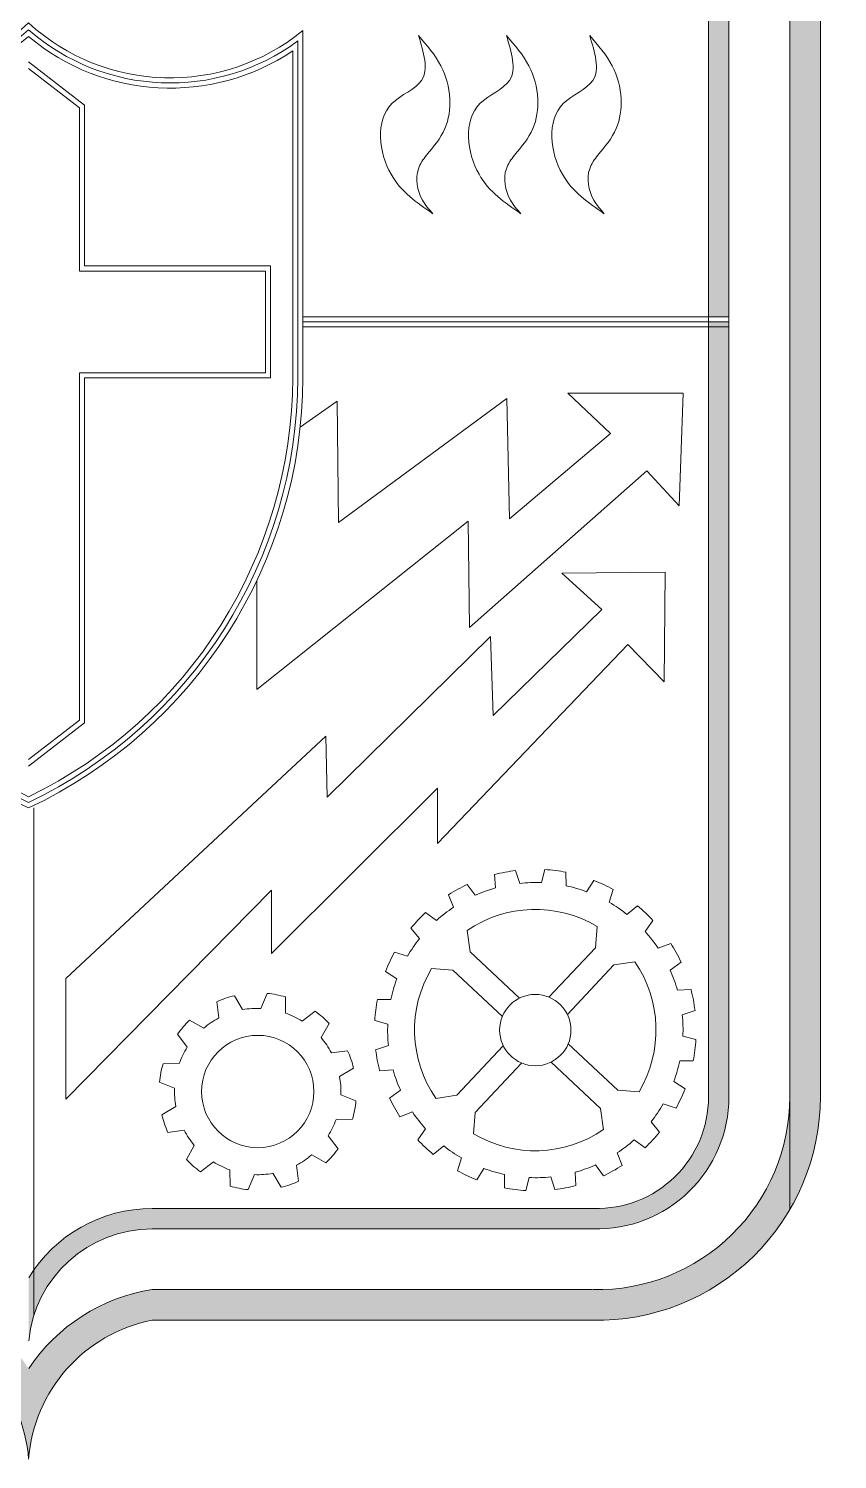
# Model space of a CAD drawing. Header units: millimetres. Extents: x -11418 to -10492, y 10656 to 11360.
# Drawn here: x -10523.737 to -10522.188, y 11177.597 to 11180.339 of the extents above; entities that cross this region are included whole.
import ezdxf

# ---------------------------------------------------------------- set-up
doc = ezdxf.new("R2010")
doc.units = ezdxf.units.MM
doc.linetypes.add('CONTINUA', pattern=[0])
doc.layers.add('proyección', color=252, linetype='CONTINUA', lineweight=5)

# ---------------------------------------------------------------- blocks, each defined once
blk = doc.blocks.new('logopucv')
at = {"layer": 'proyección'}
for points in [[(1437.4386, 50649.0485), (1437.3996, 50649.0485), (1437.3996, 50646.7892, 0.133275), (1437.4386, 50646.9329)], [(1437.3223, 50647.9195), (1437.2963, 50647.9195), (1437.2963, 50647.8483), (1437.2963, 50646.9329, -0.422325), (1437.1504, 50646.791), (1436.5884, 50646.791, 0.261835), (1436.4313, 50646.7027), (1436.4313, 50646.6227, -0.385585), (1436.5884, 50646.765), (1437.15, 50646.765, 0.421669), (1437.3223, 50646.9329)], [(1436.2743, 50646.6876), (1435.7135, 50646.6876, -0.42038), (1435.463, 50646.9329), (1435.463, 50646.7892, 0.271473), (1435.7139, 50646.6486), (1436.2743, 50646.6486, -0.336486), (1436.4313, 50646.4717, -0.336486), (1436.5884, 50646.6486), (1437.1487, 50646.6486, 0.271473), (1437.3996, 50646.7892), (1437.3996, 50646.9329, -0.42038), (1437.1491, 50646.6876), (1436.5884, 50646.6876, 0.210672), (1436.4313, 50646.5871, 0.210672)]]:
    blk.add_hatch(color=256, dxfattribs=at).paths.add_polyline_path(points)
h = blk.add_hatch(color=256, dxfattribs=at)
h.paths.add_polyline_path([(1436.4248, 50648.9712), (1436.3602, 50648.9712), (1435.5404, 50648.9712), (1435.5404, 50648.9452), (1436.3602, 50648.9452), (1436.4248, 50648.9452)])
h.paths.add_polyline_path([(1435.5664, 50648.9452), (1435.5404, 50648.9452), (1435.5404, 50647.926), (1435.5664, 50647.926), (1435.5664, 50647.9907)])
h.paths.add_polyline_path([(1437.3223, 50648.9709), (1436.5025, 50648.9712), (1436.4378, 50648.9712), (1436.4378, 50648.9452), (1436.5025, 50648.9452), (1437.3223, 50648.9452)])
h.paths.add_polyline_path([(1437.3223, 50648.9452), (1437.2963, 50648.9452), (1437.2963, 50647.926), (1437.3223, 50647.926)])
for p, q in [((1437.3996, 50649.0875), (1437.3996, 50646.7892)), ((1437.4386, 50649.0875), (1437.4386, 50646.9329)), ((1437.3223, 50648.9709), (1437.3223, 50646.9329)), ((1437.2963, 50648.9452), (1437.2963, 50647.8483)), ((1436.4313, 50648.2504), (1436.5025, 50648.1952)), ((1436.4313, 50648.2422), (1436.496, 50648.192)), ((1436.496, 50647.9842), (1436.7326, 50647.9842)), ((1436.5025, 50647.9907), (1436.7391, 50647.9907)), ((1436.7803, 50647.926), (1437.3223, 50647.926)), ((1436.7803, 50647.9195), (1437.3223, 50647.9195)), ((1436.7803, 50647.913), (1437.3223, 50647.913)), ((1436.496, 50647.8548), (1436.5025, 50647.8548)), ((1436.5025, 50647.8548), (1436.7326, 50647.8548)), ((1436.5025, 50647.8483), (1436.7391, 50647.8483)), ((1437.2963, 50647.8483), (1437.2963, 50646.9329)), ((1437.1095, 50647.5995), (1437.2413, 50647.6011)), ((1437.1606, 50647.5534), (1437.1095, 50647.5995)), ((1437.2413, 50647.6011), (1437.2397, 50647.4611)), ((1437.0222, 50647.4183), (1437.1606, 50647.5534)), ((1436.8113, 50647.3146), (1437.0189, 50647.5188)), ((1437.1935, 50647.5089), (1436.9513, 50647.2553)), ((1437.0189, 50647.5188), (1437.0222, 50647.4183)), ((1437.2397, 50647.4611), (1437.1935, 50647.5089)), ((1436.4313, 50647.3623), (1436.496, 50647.4124)), ((1436.4313, 50647.3541), (1436.5025, 50647.4093)), ((1436.4785, 50647.0836), (1436.8096, 50647.392)), ((1436.8096, 50647.392), (1436.8113, 50647.3146)), ((1436.9513, 50647.3261), (1436.7404, 50647.1153)), ((1436.9513, 50647.2553), (1436.9513, 50647.3261)), ((1436.4378, 50646.6545), (1436.4378, 50647.3007)), ((1436.7404, 50647.196), (1436.4785, 50646.93)), ((1436.7404, 50647.1153), (1436.7404, 50647.196)), ((1436.9891, 50647.1447), (1436.993, 50647.1177)), ((1437.1546, 50647.15), (1437.1523, 50647.1228)), ((1437.1523, 50647.1228), (1437.0933, 50647.0599)), ((1436.993, 50647.1177), (1437.0559, 50647.0587)), ((1437.2027, 50647.1048), (1437.1757, 50647.1009)), ((1436.9439, 50647.0966), (1436.9711, 50647.0944)), ((1436.9711, 50647.0944), (1437.034, 50647.0354)), ((1437.1757, 50647.1009), (1437.1167, 50647.038)), ((1436.4785, 50647.0836), (1436.4785, 50646.93)), ((1436.9762, 50646.9351), (1437.0352, 50646.9979)), ((1437.1808, 50646.9416), (1437.1179, 50647.0006)), ((1437.1589, 50646.9182), (1437.096, 50646.9772)), ((1436.9995, 50646.9131), (1437.0585, 50646.976)), ((1437.2079, 50646.9393), (1437.1808, 50646.9416)), ((1436.9492, 50646.9311), (1436.9762, 50646.9351)), ((1436.9973, 50646.886), (1436.9995, 50646.9131)), ((1437.1628, 50646.8912), (1437.1589, 50646.9182)), ((1437.1504, 50646.791), (1436.5884, 50646.791)), ((1437.1504, 50646.765), (1436.5884, 50646.765)), ((1437.1487, 50646.6876), (1436.5884, 50646.6876)), ((1437.1487, 50646.6486), (1436.5884, 50646.6486))]:
    blk.add_line(p, q, dxfattribs=at)
for points in [[(1436.4313, 50647.3007, -0.289561), (1436.0823, 50647.8483), (1436.0823, 50648.2904, 0.372648), (1436.4313, 50648.3, 0.372648), (1436.7803, 50648.2904), (1436.7803, 50647.8483, -0.289561)], [(1436.4313, 50647.3079, -0.288176), (1436.0888, 50647.8483), (1436.0888, 50648.2771, 0.352623), (1436.4313, 50648.2913, 0.352623), (1436.7738, 50648.2771), (1436.7738, 50647.8483, -0.288176)], [(1436.4313, 50647.3151, -0.286759), (1436.0953, 50647.8484), (1436.0953, 50648.2645, 0.334314), (1436.4313, 50648.2827, 0.334314), (1436.7673, 50648.2645), (1436.7673, 50647.8484, -0.286759)], [(1437.0368, 50646.8342, -0.036325), (1437.0106, 50646.8418), (1437.0014, 50646.8274, -0.03323), (1436.9768, 50646.839), (1436.982, 50646.8553, -0.036325), (1436.9594, 50646.8706), (1436.9461, 50646.8598, -0.03323), (1436.9263, 50646.8784), (1436.9363, 50646.8923, -0.036325), (1436.9196, 50646.9138), (1436.9036, 50646.9076, -0.03323), (1436.8905, 50646.9314), (1436.9043, 50646.9416, -0.036325), (1436.895, 50646.9673), (1436.8779, 50646.9663, -0.03323), (1436.8728, 50646.993), (1436.8891, 50646.9984, -0.036325), (1436.8882, 50647.0256), (1436.8716, 50647.03, -0.03323), (1436.875, 50647.057), (1436.8922, 50647.0571, -0.036325), (1436.8998, 50647.0833), (1436.8854, 50647.0926, -0.03323), (1436.8969, 50647.1171), (1436.9133, 50647.112, -0.036325), (1436.9286, 50647.1345), (1436.9177, 50647.1478, -0.03323), (1436.9363, 50647.1676), (1436.9503, 50647.1576, -0.036325), (1436.9718, 50647.1743), (1436.9656, 50647.1903, -0.03323), (1436.9894, 50647.2034), (1436.9996, 50647.1896, -0.036325), (1437.0252, 50647.1989), (1437.0242, 50647.216, -0.03323), (1437.0509, 50647.2211), (1437.0564, 50647.2048, -0.036325), (1437.0836, 50647.2057), (1437.088, 50647.2223, -0.03323), (1437.1149, 50647.2189), (1437.1151, 50647.2017, -0.036325), (1437.1412, 50647.1941), (1437.1505, 50647.2086, -0.03323), (1437.1751, 50647.197), (1437.1699, 50647.1807, -0.036325), (1437.1925, 50647.1653), (1437.2058, 50647.1762, -0.03323), (1437.2256, 50647.1576), (1437.2156, 50647.1436, -0.036325), (1437.2323, 50647.1221), (1437.2483, 50647.1283, -0.03323), (1437.2614, 50647.1045), (1437.2476, 50647.0943, -0.036325), (1437.2568, 50647.0687), (1437.274, 50647.0697, -0.03323), (1437.2791, 50647.043), (1437.2628, 50647.0376, -0.036325), (1437.2637, 50647.0103), (1437.2802, 50647.0059, -0.03323), (1437.2768, 50646.979), (1437.2597, 50646.9789, -0.036325), (1437.2521, 50646.9527), (1437.2665, 50646.9434, -0.03323), (1437.255, 50646.9188), (1437.2386, 50646.924, -0.036325), (1437.2233, 50646.9014), (1437.2341, 50646.8882, -0.03323), (1437.2156, 50646.8683), (1437.2016, 50646.8783, -0.036325), (1437.1801, 50646.8616), (1437.1863, 50646.8456, -0.03323), (1437.1625, 50646.8325), (1437.1523, 50646.8463, -0.036325), (1437.1267, 50646.8371), (1437.1276, 50646.82, -0.03323), (1437.1009, 50646.8149), (1437.0955, 50646.8311, -0.036325), (1437.0683, 50646.8303), (1437.0639, 50646.8137, -0.03323), (1437.0369, 50646.8171)], [(1436.7107, 50646.8149), (1436.7186, 50646.834, 0.055247), (1436.7419, 50646.8357), (1436.7524, 50646.8179, 0.047202), (1436.7748, 50646.8256), (1436.7721, 50646.8461, 0.055247), (1436.7914, 50646.8592), (1436.8094, 50646.849, 0.047202), (1436.8249, 50646.8669), (1436.8123, 50646.8833, 0.055247), (1436.8225, 50646.9043), (1436.8432, 50646.9045, 0.047202), (1436.8477, 50646.9278), (1436.8286, 50646.9357, 0.055247), (1436.8269, 50646.9589), (1436.8447, 50646.9695, 0.047202), (1436.837, 50646.9918), (1436.8165, 50646.9891, 0.055247), (1436.8034, 50647.0084), (1436.8135, 50647.0265, 0.047202), (1436.7957, 50647.042), (1436.7792, 50647.0294, 0.055247), (1436.7583, 50647.0396), (1436.758, 50647.0603, 0.047202), (1436.7348, 50647.0647), (1436.7269, 50647.0456, 0.055247), (1436.7036, 50647.044), (1436.6931, 50647.0618, 0.047202), (1436.6707, 50647.054), (1436.6734, 50647.0335, 0.055247), (1436.6541, 50647.0204), (1436.6361, 50647.0306, 0.047202), (1436.6206, 50647.0127), (1436.6332, 50646.9963, 0.055247), (1436.623, 50646.9753), (1436.6023, 50646.9751, 0.047202), (1436.5978, 50646.9519), (1436.617, 50646.944, 0.055247), (1436.6186, 50646.9207), (1436.6008, 50646.9101, 0.047202), (1436.6085, 50646.8878), (1436.6291, 50646.8905, 0.055247), (1436.6421, 50646.8712), (1436.632, 50646.8531, 0.047202), (1436.6499, 50646.8377), (1436.6663, 50646.8503, 0.055247), (1436.6872, 50646.8401), (1436.6875, 50646.8194, 0.047202)]]:
    blk.add_lwpolyline(points, format="xyb", close=True, dxfattribs=at)
for points in [[(1436.496, 50648.192), (1436.496, 50647.9842)], [(1436.5025, 50648.1952), (1436.5025, 50647.9907)], [(1436.7326, 50647.9842), (1436.7326, 50647.8548)], [(1436.7391, 50647.9907), (1436.7391, 50647.8483)], [(1436.496, 50647.8548), (1436.496, 50647.4124)], [(1436.5025, 50647.8483), (1436.5025, 50647.6758)], [(1436.7218, 50647.5904), (1436.7218, 50647.4515), (1436.9904, 50647.6656), (1436.992, 50647.5305), (1437.2177, 50647.7298), (1437.2589, 50647.6854), (1437.2639, 50647.8286), (1437.1172, 50647.8286), (1437.1716, 50647.7776), (1437.0431, 50647.6689), (1437.0398, 50647.822), (1436.8256, 50647.6639), (1436.824, 50647.8187), (1436.7768, 50647.7853)], [(1436.5025, 50647.6758), (1436.5025, 50647.4093)]]:
    blk.add_lwpolyline(points, dxfattribs=at)
for centre, radius in [((1437.0759, 50647.018), 0.0454), ((1436.7228, 50646.9398), 0.0715)]:
    blk.add_circle(centre, radius, dxfattribs=at)
for centre, radius, start, end in [((1436.4434, 50647.9201), 2.4453, 104.8606, 75.0609), ((1436.4434, 50647.9201), 2.4388, 105.0444, 74.8767), ((1436.4434, 50647.9201), 2.4323, 105.2298, 74.6907), ((1436.4434, 50647.9201), 2.4258, 105.4169, 74.5031), ((1436.4434, 50647.9201), 2.4193, 105.6058, 74.3136), ((1436.4434, 50647.9201), 2.4128, 105.7966, 74.1223), ((1436.4434, 50647.9201), 2.4063, 105.9891, 73.9292), ((1436.4434, 50647.9201), 2.3998, 106.1835, 73.7343), ((1436.4434, 50647.9201), 2.3933, 106.3798, 73.5374), ((1436.4434, 50647.9201), 2.3868, 106.578, 73.3386), ((1436.4434, 50647.9201), 2.3803, 106.7782, 73.1378), ((1436.4434, 50647.9201), 2.2893, 108.9915, 71.0085), ((1436.4434, 50647.9201), 2.2828, 108.7721, 71.2279), ((1436.4434, 50647.9201), 2.2763, 108.5503, 71.4497), ((1436.4434, 50647.9201), 2.2698, 108.3261, 71.6739), ((1436.4434, 50647.9201), 2.2633, 108.0993, 71.9007), ((1436.4434, 50647.9201), 2.2568, 107.87, 72.13), ((1437.0759, 50647.018), 0.1536, 59.2204, 124.4246), ((1437.0759, 50647.018), 0.1536, 329.2204, 34.4246), ((1437.0759, 50647.018), 0.1536, 149.2204, 214.4246), ((1437.1543, 50646.9329), 0.2843, 268.8819, 0), ((1437.1543, 50646.9329), 0.2453, 268.8819, 0), ((1437.1543, 50646.9329), 0.168, 268.4177, 0), ((1437.1543, 50646.9329), 0.142, 268.4177, 0), ((1437.0759, 50647.018), 0.1536, 239.2204, 304.4246), ((1436.5884, 50646.6071), 0.1838, 90, 148.6906), ((1436.5884, 50646.6071), 0.1578, 90, 174.3436), ((1436.6239, 50646.4593), 0.2311, 98.8277, 146.4142), ((1436.2362, 50646.4567), 0.1957, 4.3994, 78.7888), ((1436.6264, 50646.4567), 0.1957, 101.2112, 175.6006)]:
    blk.add_arc(centre, radius, start, end, dxfattribs=at)
for points in [[(1436.9272, 50648.2841), (1436.9313, 50648.2269), (1436.8934, 50648.1973), (1436.8924, 50648.1073), (1436.9456, 50648.0572)], [(1437.0391, 50648.2841), (1437.0432, 50648.2269), (1437.0054, 50648.1973), (1437.0043, 50648.1073), (1437.0575, 50648.0572)], [(1437.1451, 50648.2841), (1437.1492, 50648.2269), (1437.1114, 50648.1973), (1437.1104, 50648.1073), (1437.1636, 50648.0572)], [(1436.9374, 50648.1318), (1436.9272, 50648.1145), (1436.9323, 50648.0746), (1436.9456, 50648.0572)], [(1437.0493, 50648.1318), (1437.0391, 50648.1145), (1437.0442, 50648.0746), (1437.0575, 50648.0572)], [(1437.1554, 50648.1318), (1437.1451, 50648.1145), (1437.1503, 50648.0746), (1437.1636, 50648.0572)]]:
    blk.add_spline(points, degree=3, dxfattribs=at)
at = {"layer": 'proyección', "end_tangent": (-0.470872, -0.882202)}
for points in [[(1436.9272, 50648.2841), (1436.9558, 50648.2453), (1436.9671, 50648.2034), (1436.9609, 50648.1656), (1436.9374, 50648.1318)], [(1437.0391, 50648.2841), (1437.0678, 50648.2453), (1437.079, 50648.2034), (1437.0729, 50648.1656), (1437.0493, 50648.1318)], [(1437.1451, 50648.2841), (1437.1738, 50648.2453), (1437.185, 50648.2034), (1437.1789, 50648.1656), (1437.1554, 50648.1318)]]:
    blk.add_spline(points, degree=3, dxfattribs=at)

msp = doc.modelspace()

# ---------------------------------------------------------------- block references
at = {"layer": 'proyección', "xscale": 1.505674176733929, "yscale": 1.505674176733929, "zscale": 1.505674176733929}
msp.add_blockref('logopucv', (-12686.5349, -65079.4878), dxfattribs=at)

doc.saveas('drawing.dxf')
